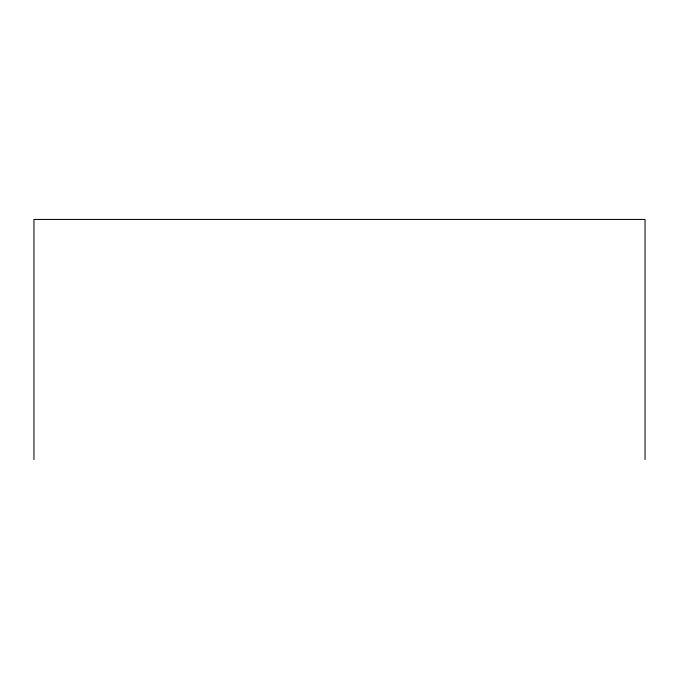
<?xml version="1.0" encoding="UTF-8"?>
<svg xmlns="http://www.w3.org/2000/svg" width="679" height="679" viewBox="0 0 679 679"><rect width="100%" height="100%" fill="white"/><g stroke="black" fill="none" stroke-linecap="round" stroke-linejoin="round"><path stroke-width="1.02" d="M645.05 459.564L645.05 219.436L33.95 219.436L33.95 459.564"/></g></svg>
